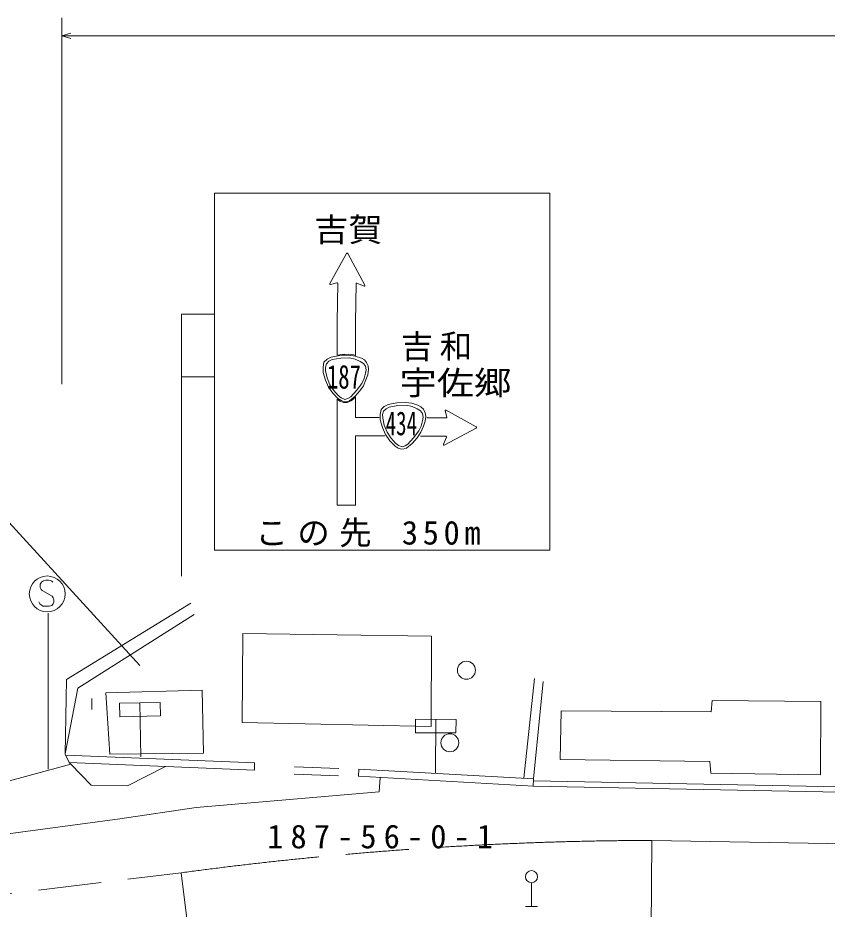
# Model space of a CAD drawing. Units: millimetres, scale not verified. Extents: x 40000 to 680000, y 20000 to 380000.
# Drawn here: x 200162 to 245084, y 283548 to 333007 of the extents above; entities that cross this region are included whole.
import ezdxf
from ezdxf.enums import TextEntityAlignment as Align

# ---------------------------------------------------------------- set-up
doc = ezdxf.new("R2010")
doc.units = ezdxf.units.MM
doc.header["$LTSCALE"] = 1000
doc.linetypes.add('CHAIN', pattern=[18.5, 12, -1.5, 3.5, -1.5])
doc.layers.add('S-BGD', color=7, linetype='Continuous', lineweight=13)
doc.styles.add('ＭＳ ゴシック', font='')
doc.styles.get('ＭＳ ゴシック').set_extended_font_data('MS Gothic')

msp = doc.modelspace()

# ---------------------------------------------------------------- linework, layer by layer
at = {"layer": 'S-BGD'}
for p, q in [((202603, 312673), (202603, 333007)), ((202603, 332007), (203103, 332149)), ((203103, 331863), (202603, 332007)), ((202603, 332007), (352311, 332007)), ((211085, 303473), (211085, 323273)), ((211085, 323273), (229685, 323273)), ((229685, 323273), (229685, 303473)), ((217481, 318265), (218412, 319939)), ((218476, 319938), (219423, 318164)), ((217869, 318310), (217522, 318213)), ((217892, 316122), (217915, 318275)), ((218936, 318249), (218913, 316122)), ((219377, 318114), (218986, 318282)), ((209252, 316556), (209252, 302023)), ((209252, 316556), (211085, 316556)), ((217892, 314297), (217892, 316122)), ((218913, 314278), (218913, 316122)), ((217333, 314064), (217555, 314186)), ((217555, 314186), (218042, 314269)), ((218085, 314126), (217611, 314042)), ((217892, 314297), (218159, 314326)), ((218042, 314269), (218542, 314293)), ((218564, 314148), (218085, 314126)), ((218159, 314326), (218333, 314334)), ((218333, 314334), (218510, 314340)), ((218510, 314340), (218672, 314328)), ((218542, 314293), (218891, 314238)), ((218878, 314075), (218564, 314148)), ((218672, 314328), (218820, 314307)), ((218820, 314307), (218913, 314278)), ((219167, 313946), (218878, 314075)), ((218891, 314238), (219231, 314124)), ((219231, 314124), (219395, 314031)), ((217103, 313619), (217154, 313895)), ((217115, 313335), (217103, 313619)), ((217154, 313895), (217333, 314064)), ((217289, 313802), (217239, 313621)), ((217239, 313621), (217248, 313424)), ((217432, 313948), (217289, 313802)), ((217611, 314042), (217432, 313948)), ((219339, 313832), (219167, 313946)), ((219465, 313678), (219339, 313832)), ((219395, 314031), (219522, 313890)), ((219495, 313481), (219465, 313678)), ((219522, 313890), (219607, 313699)), ((219607, 313699), (219633, 313493)), ((209252, 313090), (211085, 313090)), ((217231, 312907), (217115, 313335)), ((217248, 313424), (217335, 313033)), ((219384, 312987), (219463, 313282)), ((219463, 313282), (219495, 313481)), ((219589, 313201), (219483, 312912)), ((219633, 313493), (219589, 313201)), ((217402, 312508), (217231, 312907)), ((217335, 313033), (217486, 312646)), ((217486, 312646), (217694, 312326)), ((218964, 312324), (219251, 312718)), ((219342, 312596), (219148, 312313)), ((219251, 312718), (219384, 312987)), ((219483, 312912), (219342, 312596)), ((217645, 312171), (217402, 312508)), ((217930, 311877), (217645, 312171)), ((217694, 312326), (217949, 312043)), ((218640, 311982), (218964, 312324)), ((219148, 312313), (218882, 312017)), ((217892, 305960), (217892, 311843)), ((218030, 311745), (217892, 311843)), ((218106, 311764), (217930, 311877)), ((217949, 312043), (218115, 311913)), ((218141, 311700), (218030, 311745)), ((218301, 311708), (218106, 311764)), ((218115, 311913), (218310, 311837)), ((218243, 311668), (218141, 311700)), ((218342, 311659), (218243, 311668)), ((218438, 311718), (218301, 311708)), ((218319, 311836), (218487, 311879)), ((218433, 311671), (218342, 311659)), ((218540, 311696), (218433, 311671)), ((218571, 311762), (218438, 311718)), ((218487, 311879), (218640, 311982)), ((218644, 311746), (218540, 311696)), ((218882, 312017), (218571, 311762)), ((218746, 311811), (218644, 311746)), ((218815, 311876), (218746, 311811)), ((218913, 311980), (218815, 311876)), ((218913, 310827), (218913, 311980)), ((220713, 311553), (221190, 311637)), ((221190, 311637), (221689, 311663)), ((221689, 311663), (222030, 311616)), ((222030, 311616), (222361, 311509)), ((206935, 297071), (193777, 311447)), ((220270, 310988), (220322, 311265)), ((220322, 311265), (220500, 311434)), ((220456, 311172), (220406, 310991)), ((220599, 311318), (220456, 311172)), ((220500, 311434), (220713, 311553)), ((220778, 311412), (220599, 311318)), ((221252, 311496), (220778, 311412)), ((221731, 311518), (221252, 311496)), ((222045, 311444), (221731, 311518)), ((222334, 311316), (222045, 311444)), ((222507, 311202), (222334, 311316)), ((222361, 311509), (222530, 311424)), ((222632, 311048), (222507, 311202)), ((222530, 311424), (222672, 311284)), ((222672, 311284), (222766, 311097)), ((223979, 310850), (223883, 311197)), ((223935, 311238), (225607, 310308)), ((218913, 310827), (220223, 310827)), ((220282, 310705), (220270, 310988)), ((220398, 310277), (220282, 310705)), ((220406, 310991), (220415, 310794)), ((220415, 310794), (220502, 310403)), ((222552, 310357), (222631, 310652)), ((222631, 310652), (222663, 310851)), ((222663, 310851), (222632, 311048)), ((222769, 310618), (222677, 310347)), ((222766, 311097), (222800, 310892)), ((222800, 310892), (222769, 310618)), ((222858, 310816), (223944, 310805)), ((220569, 309878), (220398, 310277)), ((220502, 310403), (220653, 310015)), ((222418, 310088), (222552, 310357)), ((222677, 310347), (222531, 310009)), ((225606, 310245), (223834, 309298)), ((218913, 309807), (218913, 305970)), ((218913, 309807), (220530, 309807)), ((220812, 309541), (220569, 309878)), ((220653, 310015), (220861, 309695)), ((220861, 309695), (221124, 309407)), ((221807, 309351), (222131, 309694)), ((222334, 309706), (222055, 309394)), ((222131, 309694), (222418, 310088)), ((222531, 310009), (222334, 309706)), ((223919, 309785), (222517, 309800)), ((223784, 309344), (223952, 309735)), ((221098, 309246), (220812, 309541)), ((221273, 309133), (221098, 309246)), ((221124, 309407), (221291, 309278)), ((221468, 309078), (221273, 309133)), ((221291, 309278), (221486, 309206)), ((221486, 309206), (221654, 309249)), ((221738, 309132), (221605, 309087)), ((221654, 309249), (221807, 309351)), ((222055, 309394), (221738, 309132)), ((221605, 309087), (221468, 309078)), ((217892, 305960), (218915, 305960)), ((211085, 303473), (229685, 303473)), ((201584, 301765), (201474, 301690)), ((201714, 301800), (201584, 301765)), ((201869, 301800), (201714, 301800)), ((201974, 301780), (201869, 301800)), ((202049, 301745), (201974, 301780)), ((202104, 301685), (202049, 301745)), ((201409, 301580), (201404, 301465)), ((201404, 301465), (201409, 301390)), ((201474, 301690), (201409, 301580)), ((201409, 301390), (201449, 301290)), ((201449, 301290), (201519, 301235)), ((201519, 301235), (202064, 300920)), ((202064, 300920), (202124, 300830)), ((202124, 300830), (202164, 300705)), ((201389, 300490), (201319, 300605)), ((201469, 300415), (201389, 300490)), ((201564, 300370), (201469, 300415)), ((201664, 300355), (201564, 300370)), ((201894, 300355), (201664, 300355)), ((202049, 300400), (201894, 300355)), ((202119, 300490), (202049, 300400)), ((202154, 300585), (202119, 300490)), ((202164, 300705), (202154, 300585)), ((209768, 300521), (202859, 296293)), ((201841, 291324), (201841, 299976)), ((203490, 295820), (209957, 299890)), ((212619, 293898), (212657, 298853)), ((223127, 298703), (212657, 298853)), ((223108, 293692), (223127, 298703)), ((202859, 296293), (202790, 292154)), ((228241, 290808), (228843, 296349)), ((202790, 292163), (203490, 295820)), ((229318, 296174), (228793, 290777)), ((205038, 295543), (210385, 295693)), ((205038, 295543), (205262, 292141)), ((210385, 295693), (210460, 292197)), ((204276, 295230), (204263, 294630)), ((205811, 294972), (208060, 295020)), ((205826, 294222), (205811, 294972)), ((206935, 294996), (206998, 292004)), ((208060, 295020), (208076, 294270)), ((238649, 294497), (238699, 295122)), ((238699, 295122), (244730, 295072)), ((244730, 295072), (244705, 290993)), ((230265, 291844), (230315, 294547)), ((230315, 294547), (238649, 294497)), ((208076, 294270), (205826, 294222)), ((212619, 293898), (223108, 293692)), ((222231, 293333), (222233, 294083)), ((222233, 294083), (224483, 294076)), ((223358, 294080), (223349, 291087)), ((224483, 294076), (224481, 293326)), ((224481, 293326), (222231, 293333)), ((202790, 292154), (203017, 291689)), ((202818, 292098), (213307, 291668)), ((210460, 292197), (205262, 292141)), ((238574, 291744), (230265, 291844)), ((203112, 291590), (197663, 290118)), ((203017, 291689), (213291, 291268)), ((203017, 291689), (203112, 291590)), ((203112, 291590), (204226, 290432)), ((206251, 290389), (208366, 291470)), ((213307, 291668), (213291, 291268)), ((215519, 291445), (217970, 291346)), ((219090, 291321), (219068, 290922)), ((219090, 291321), (228793, 290777)), ((238574, 291744), (238624, 291093)), ((215503, 291046), (217954, 290947)), ((219068, 290922), (228792, 290376)), ((220272, 290854), (220226, 290065)), ((244705, 290993), (238624, 291093)), ((204226, 290432), (206251, 290389)), ((228770, 290375), (244851, 290054)), ((228793, 290777), (228771, 290378)), ((228793, 290674), (244856, 290354)), ((244856, 290354), (254496, 290205)), ((220226, 290065), (210067, 289183)), ((244851, 290054), (254491, 289905)), ((210067, 289183), (205829, 288566)), ((205829, 288566), (195853, 287213)), ((235347, 287364), (235153, 262399)), ((209235, 285568), (212144, 262046)), ((228672, 285015), (228672, 283700)), ((228332, 283700), (229007, 283700))]:
    msp.add_line(p, q, dxfattribs=at)
at = {"layer": 'S-BGD', "linetype": 'CHAIN'}
for p, q in [((235347, 287364), (267823, 286790)), ((169549, 280709), (209235, 285568))]:
    msp.add_line(p, q, dxfattribs=at)
at = {"layer": 'S-BGD'}
for centre, radius in [((201794, 301040), 995), ((225060, 296804), 498), ((224142, 292782), 498), ((228672, 285350), 335)]:
    msp.add_circle(centre, radius, dxfattribs=at)
for centre, start, end in [((218444, 319921), 28.1155, 150.898), ((217513, 318248), 150.898, 285.5086), ((217879, 318275), 359.3958, 105.5086), ((218972, 318249), 66.7859, 179.3957), ((219392, 318147), 246.7859, 28.1155), ((223918, 311207), 60.898, 195.5086), ((223945, 310841), 269.3958, 15.5086), ((225589, 310276), 298.1155, 60.898), ((223919, 309749), 336.7859, 89.3958), ((223817, 309330), 156.7859, 298.1155)]:
    msp.add_arc(centre, 36, start, end, dxfattribs=at)
at = {"layer": 'S-BGD', "linetype": 'CHAIN'}
msp.add_arc((235984, 87365), 200000, 90.18225, 97.68604, dxfattribs=at)

# ---------------------------------------------------------------- texts
at = {"layer": 'S-BGD', "style": 'ＭＳ ゴシック'}
for s, width, p in [('吉賀', 1.05, (216620, 320201)), ('187', 0.7, (217319, 312036)), ('宇佐郷 ', 1.15, (221344, 311698)), ('434', 0.65, (220572, 309450))]:
    msp.add_text(s, height=1320, dxfattribs=dict(at, width=width)).set_placement(p, align=Align.BOTTOM_LEFT)
at = {"layer": 'S-BGD', "char_height": 1320, "attachment_point": 7, "style": 'ＭＳ ゴシック'}
for s, insert in [('\\T1.2;吉和\\~', (221418, 313955)), ('\\T1.29;この先\\~350m', (213351, 303626)), ('\\T1.44;187-56-0-1', (214003, 286901))]:
    msp.add_mtext(s, dxfattribs=dict(at, insert=insert))

doc.saveas('drawing.dxf')
